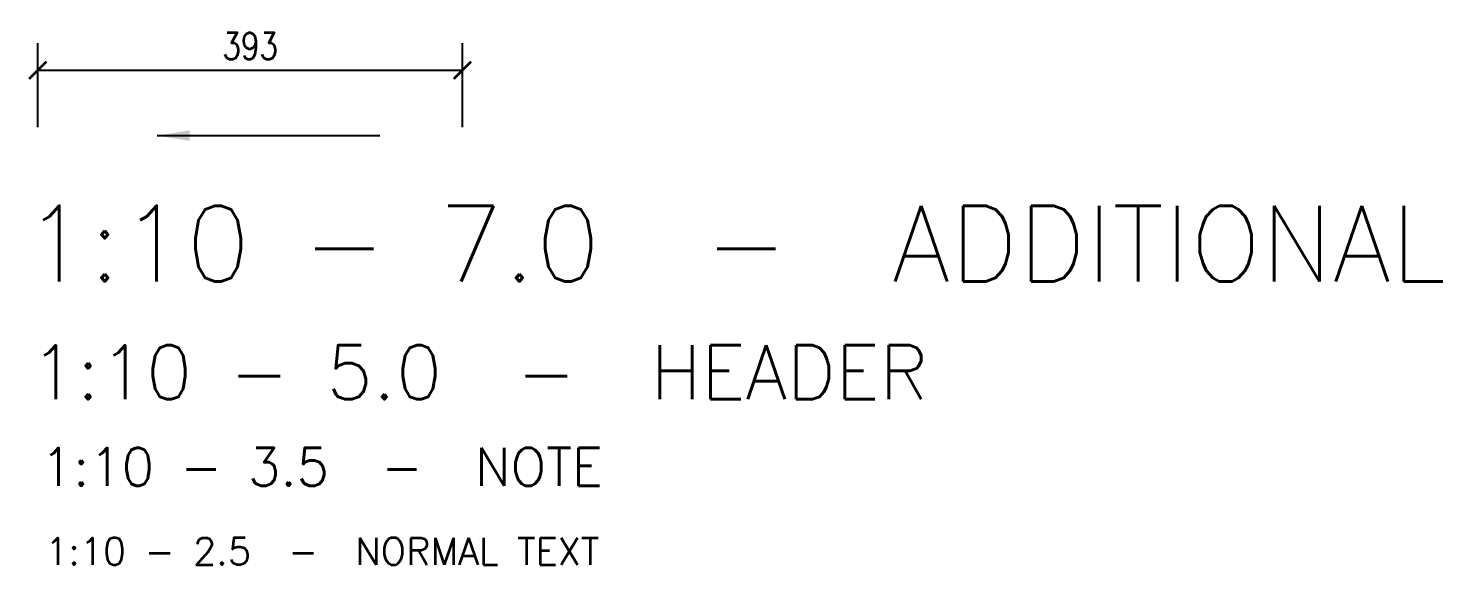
# Model space of a CAD drawing. Header units: metres. Extents: x -275466 to 90519, y -3176 to 139523.
# Drawn here: x -232256 to -230946, y 366 to 863 of the extents above; entities that cross this region are included whole.
import ezdxf

# ---------------------------------------------------------------- set-up
doc = ezdxf.new("R2010")
doc.units = ezdxf.units.M
for name, color, linetype in [('GCE8052_GT_0.35', 3, 'Continuous'), ('GCE8053_GT_0.5', 2, 'Continuous'), ('GCE8100_GD_General', 3, 'Continuous')]:
    doc.layers.add(name, color=color, linetype=linetype)
doc.styles.add('1-10     h 25', font='romans.shx', dxfattribs={"width": 0.8, "height": 25})
doc.styles.add('1-10     h 35', font='romans.shx', dxfattribs={"width": 0.8, "height": 35})
doc.styles.add('1-10     h 50', font='romans.shx', dxfattribs={"width": 0.8, "height": 50})
doc.styles.add('1-10     h 70', font='romans.shx', dxfattribs={"width": 0.8, "height": 70})
doc.dimstyles.new('1-10', dxfattribs={"dimscale": 0, "dimtxt": 25, "dimasz": 16, "dimexe": 25, "dimexo": 25, "dimgap": 10, "dimtad": 1, "dimdec": 0, "dimzin": 0, "dimtxsty": '1-10     h 25', "dimblk": 'ARCHTICK', "dimcen": 0, "dimclrd": 7, "dimclre": 7, "dimclrt": 3, "dimadec": 0, "dimazin": 0, "dimtfac": 1, "dimtdec": 0, "dimtix": 1, "dimtmove": 2, "dimatfit": 0, "dimldrblk": 'NONE', "dimfxl": 1, "dimtfill": 1, "dimtolj": 1, "dimtzin": 0, "dimarcsym": 0})
doc.dimstyles.new('1-10$7', dxfattribs={"dimscale": 0, "dimtxt": 25, "dimasz": 30, "dimexe": 25, "dimexo": 25, "dimgap": 10, "dimtad": 1, "dimdec": 0, "dimzin": 0, "dimtxsty": '1-10     h 25', "dimblk": 'ARCHTICK', "dimcen": 0, "dimclrd": 7, "dimclre": 7, "dimclrt": 3, "dimadec": 0, "dimazin": 0, "dimtfac": 1, "dimtdec": 0, "dimtix": 1, "dimtmove": 2, "dimatfit": 0, "dimfxl": 1, "dimtfill": 1, "dimtolj": 1, "dimtzin": 0, "dimarcsym": 0})

# ---------------------------------------------------------------- blocks, each defined once
blk = doc.blocks.new('_ArchTick')
at = {"color": 0, "linetype": 'ByBlock', "const_width": 0.15}
blk.add_lwpolyline([(-0.5, -0.5), (0.5, 0.5)], dxfattribs=at)
blk = doc.blocks.new('*D5')
at = {"layer": 'Defpoints', "color": 0, "transparency": 16777216}
for p in [(-231853.6, 824), (-232246.8, 746.4), (-231853.6, 746.4)]:
    blk.add_point(p, dxfattribs=at)
at = {"layer": 'GCE8100_GD_General', "color": 7, "lineweight": -2, "transparency": 16777216}
for p, q in [((-232246.8, 771.4), (-232246.8, 849)), ((-231853.6, 771.4), (-231853.6, 849)), ((-232246.8, 824), (-231853.6, 824))]:
    blk.add_line(p, q, dxfattribs=at)
at = {"layer": 'GCE8100_GD_General', "color": 7, "lineweight": -2, "transparency": 16777216, "xscale": 16, "yscale": 16, "zscale": 16, "rotation": 180}
blk.add_blockref('_ArchTick', (-232246.8, 824), dxfattribs=at)
at = {"layer": 'GCE8100_GD_General', "color": 7, "lineweight": -2, "transparency": 16777216, "xscale": 16, "yscale": 16, "zscale": 16}
blk.add_blockref('_ArchTick', (-231853.6, 824), dxfattribs=at)
at = {"layer": 'GCE8100_GD_General', "color": 3, "transparency": 16777216, "insert": (-232050.2, 846.5), "char_height": 25, "attachment_point": 5, "style": '1-10     h 25', "bg_fill": 3, "box_fill_scale": 1.1, "bg_fill_color": 256, "bg_fill_true_color": 13158600, "bg_fill_transparency": 0}
blk.add_mtext('\\A1;393', dxfattribs=at)
blk = doc.blocks.new('_None')

msp = doc.modelspace()

# ---------------------------------------------------------------- texts
at = {"layer": 'GCE8052_GT_0.35'}
for s, height, style, p in [('1:10 - 3.5  -  NOTE', 35, '1-10     h 35', (-232244.1, 439.5)), ('1:10 - 2.5  -  NORMAL TEXT', 25, '1-10     h 25', (-232240.1, 366.4))]:
    msp.add_text(s, height=height, dxfattribs=dict(at, style=style)).set_placement(p)
at = {"layer": 'GCE8053_GT_0.5'}
for s, height, style, p in [('1:10 - 7.0  -  ADDITIONAL', 70, '1-10     h 70', (-232259.9, 628.6)), ('1:10 - 5.0  -  HEADER', 50, '1-10     h 50', (-232253.8, 519.5))]:
    msp.add_text(s, height=height, dxfattribs=dict(at, style=style)).set_placement(p)

# ---------------------------------------------------------------- dimensions: what is measured, and where the dimension line sits
at = {"layer": 'GCE8100_GD_General'}
dim = msp.add_linear_dim(base=(-231853.6, 824), p1=(-232246.8, 746.4), p2=(-231853.6, 746.4), dimstyle='1-10', override={"dimscale": 1}, dxfattribs=at)
dim.commit()
dim.dimension.update_dxf_attribs({"geometry": '*D5', "text_midpoint": (-232050.2, 846.5)})

# ---------------------------------------------------------------- next in the draw order: leaders
msp.add_leader([(-232136.3, 763.5), (-231930.1, 763.5)], dimstyle='1-10$7', override={"dimscale": 1}, dxfattribs=at)

doc.saveas('drawing.dxf')
